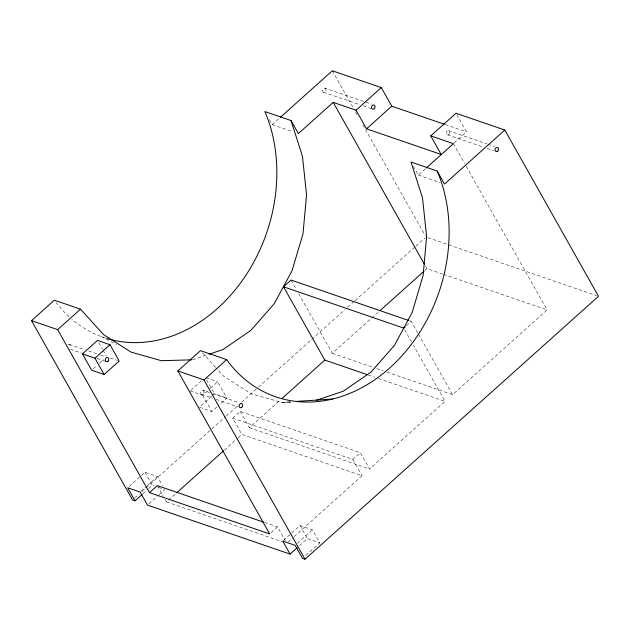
<?xml version="1.0" encoding="UTF-8"?>
<svg xmlns="http://www.w3.org/2000/svg" width="630" height="630" viewBox="0 0 630 630"><rect width="100%" height="100%" fill="white"/><g stroke="black" fill="none" stroke-linecap="round" stroke-linejoin="round"><path stroke-width="0.47" stroke-dasharray="3.15 2.36" d="M269.475 119.724L272.231 124.614L279.562 118.046M93.067 368.928L96.65 365.715M99.516 363.148L103.824 359.297M454.198 142.845L466.468 131.859L456.939 114.951M413.319 166.123L418.367 175.093L425.675 168.549M190.874 390.285L201.624 380.654M190.158 390.931L202.655 395.223L209.821 388.805M210.538 388.159L217.704 381.741L226.894 398.042L219.728 404.46M211.53 396.317L199.34 407.232L211.838 411.524L219.012 405.106M212.247 395.671L214.397 393.75L226.894 398.042M129.111 486.478L140.655 476.138M141.372 475.492L144.979 472.264L157.429 476.54L162.477 485.509M140.837 491.4L146.609 486.234M147.333 485.588L157.429 476.54M134.726 497.991L139.12 494.054M142.041 491.431L225.477 416.682M226.209 416.028L237.919 405.539M241.581 402.263L257.686 387.836M258.41 387.182L344.775 309.81M347.705 307.188L354.288 301.282M355.021 300.628L415.036 246.865M415.769 246.212L425.281 237.683M142.955 493.707L148.003 489.179M148.719 488.534L152.326 485.305L154.106 485.919M294.021 536.681L362.037 475.745L241.825 434.432L232.643 418.139L240.172 411.398L360.376 452.702L369.566 469.003L445.032 401.389L413.343 345.153M148.908 503.795L158.28 495.401M159.004 494.755L164.776 489.581M165.115 499.48L166.493 501.921L175.274 494.062M224.272 450.159L237.439 438.37M238.171 437.716L241.825 434.432M240.172 411.398L249.354 427.691L280.122 400.129M298.73 293.69L332.349 353.343L378.52 311.976M424.699 270.609L426.896 268.64L442.614 274.042M406.476 325.655L411.264 321.363L417.981 333.294M271.12 532.673L277.523 526.932L285.327 540.784M232.643 418.139L352.855 459.443L360.376 452.702M283.445 540.414L300.037 525.554L312.48 529.83L319.827 542.871L304.684 556.44M288.17 541.918L293.289 537.335M386.899 372.094L452.553 394.648L547.108 309.944L465.011 164.249M297.336 543.399L312.48 529.83M299.447 545.698L307.385 538.595L319.827 542.871M192.67 359.809L208.341 354.501M290.296 401.798L281.468 402.365L251.142 393.75L223.603 376.165L216.342 368.148M290.28 402.129L281.468 402.365L290.95 402.184M445.26 124.567L466.468 131.859M325.143 88.247A2.158 1.709 -71 0 1 325.214 91.862A2.158 1.709 -71 0 1 322.536 90.586A2.158 1.709 -71 0 1 325.143 88.247L371.346 104.123M448.442 130.662L487.14 143.955M488.061 144.27L494.503 146.491M323.45 92.216L359.494 104.596M363.187 105.871L372.432 109.045M447.465 134.788L483.391 147.137M487.077 148.404L493.526 150.617M272.231 124.614L292.958 131.733M418.367 175.093L440 182.519M427.817 237.652L596.649 295.659M443.544 274.357L547.108 309.944M409.413 320.733L411.264 321.363M332.349 353.343L373.031 367.322M376.732 368.597L383.205 370.818M368.282 375.015L374.755 377.244M378.449 378.512L445.032 401.389M206.105 377.756L217.704 381.741M110.258 357.958L117.401 360.407M69.276 344.358L84.916 349.729M88.594 350.997L99.634 354.784M100.556 355.099L105.155 356.682M203.12 390.356A2.158 1.709 -71 0 1 203.191 393.97A2.158 1.709 -71 0 1 200.513 392.687A2.158 1.709 -71 0 1 203.12 390.356L209.562 392.569M213.239 393.829L238.998 402.68M70.347 349.272L81.388 353.06M97.028 358.439L106.226 361.596M201.435 394.317L212.468 398.113M216.153 399.381L238.227 406.964M249.354 427.691L369.566 469.003M264.576 522.483L277.523 526.932M158.555 487.447L163.887 489.274M166.493 501.921L282.082 541.642M101.241 336.585L116.581 344.579M202.474 352.839L215.68 367.416M453.427 143.687L464.53 163.398M332.333 70.773L353.099 107.62M355.509 111.904L358.407 117.046M362.754 124.764L425.045 235.313M425.447 266.065L426.896 268.64M418.462 334.144L452.553 394.648M404.696 329.813L411.422 341.743M291.052 280.059L296.336 289.43M352.855 459.443L362.037 475.745M300.037 525.554L307.385 538.595M206.585 379.89L214.397 393.75M202.655 395.223L211.838 411.524M98.879 342.87L102.556 349.39M103.013 350.209L106.226 355.911M157.311 485.628L163.28 496.219M144.979 472.264L152.326 485.305M105.848 338.168A151.783 120.298 -71 0 1 71.883 319.245M69.048 316.74A151.783 120.298 -71 0 1 56.094 302.518M67.938 344.413A2.158 1.709 -71 0 1 70.048 345.216A2.158 1.709 -71 0 1 69.347 347.965M448.788 134.395A2.126 1.685 -71 0 0 448.859 130.804A2.126 1.685 -71 0 0 446.213 132.969A2.126 1.685 -71 0 0 448.788 134.395"/><path stroke-width="0.94" d="M142.23 494.353L135.017 500.811L132.528 499.952L31.5 320.654L54.353 300.179L80.49 309.157L103.572 334.601L131.071 352.131L161.374 360.699L191.685 359.832M280.295 117.393L332.333 70.773L381.308 87.601L391.789 106.194L444.339 124.252M31.5 320.654L57.637 329.64L80.49 309.157M297.289 547.635L290.076 554.101L282.728 541.06L295.171 545.336L302.518 558.377L305.007 559.227L598.5 296.297L504.819 130.04L455.986 113.258L430.731 135.891L441.213 154.484L366.534 128.819L356.052 110.226L333.215 102.375L298.368 133.591L291.021 120.55L264.884 111.573A151.783 120.298 -71 0 1 243.219 279.216A151.783 120.298 -71 0 1 106.777 338.46M82.451 353.91L97.5 340.428L109.998 344.72L119.188 361.022L104.131 374.503L91.633 370.212L82.451 353.91L94.949 358.21L104.131 374.503M356.052 110.226L381.308 87.601M94.949 358.21L109.998 344.72M366.534 128.819L391.789 106.194M57.637 329.64L149.483 492.636L269.695 533.941L177.841 370.952L200.49 350.658L226.627 359.635A151.783 120.298 -71 0 0 389.718 367.952A151.783 120.298 -71 0 0 437.157 171.029L411.02 162.052L422.517 197.962L426.62 236.541L423.1 275.483L412.154 312.496L394.435 345.358L370.999 372.133L343.232 391.23L316.473 400.27M367.353 374.7L324.82 360.084L283.524 286.8L291.052 280.059L408.484 320.41M426.4 167.895L453.427 143.687L430.731 135.891M177.841 370.952L203.978 379.929L226.627 359.635M504.819 130.04L444.504 184.07L437.157 171.029M149.483 492.636L157.311 485.628L263.655 522.168M176.739 492.755L223.54 450.82M282.327 398.16L324.82 360.084M379.984 310.661L423.966 271.262M405.106 326.883L403.735 328.104L283.524 286.8M209.262 354.186L223.099 349.5L250.858 330.396L274.302 303.628L292.036 270.782L302.998 233.817L306.55 194.922L302.479 156.405L291.021 120.55M297.163 401.349L332.475 399.05M290.076 554.101L147.467 505.087L140.12 492.046L127.669 487.77L135.017 500.811M333.215 102.375L424.478 264.348M203.978 379.929L305.007 559.227M107.99 361.242A2.158 1.709 -71 0 0 107.911 357.635A2.158 1.709 -71 0 0 105.304 359.966A2.158 1.709 -71 0 0 107.99 361.242M241.833 407.248A2.158 1.709 -71 0 0 241.755 403.633A2.158 1.709 -71 0 0 239.148 405.964A2.158 1.709 -71 0 0 241.833 407.248M497.613 151.168A2.126 1.685 -71 0 0 497.684 147.585A2.126 1.685 -71 0 0 495.046 149.751A2.126 1.685 -71 0 0 497.613 151.168M374.196 108.691A2.158 1.709 -71 0 0 374.118 105.076A2.158 1.709 -71 0 0 371.511 107.415A2.158 1.709 -71 0 0 374.196 108.691"/></g></svg>
